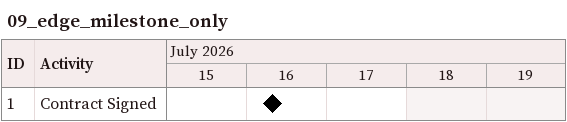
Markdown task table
09_edge_milestone_only

| ID | Task | Start | Finish |
|---|---|---|---|
| 1 | Contract Signed (milestone) | 2026-07-16 | 2026-07-16 |
